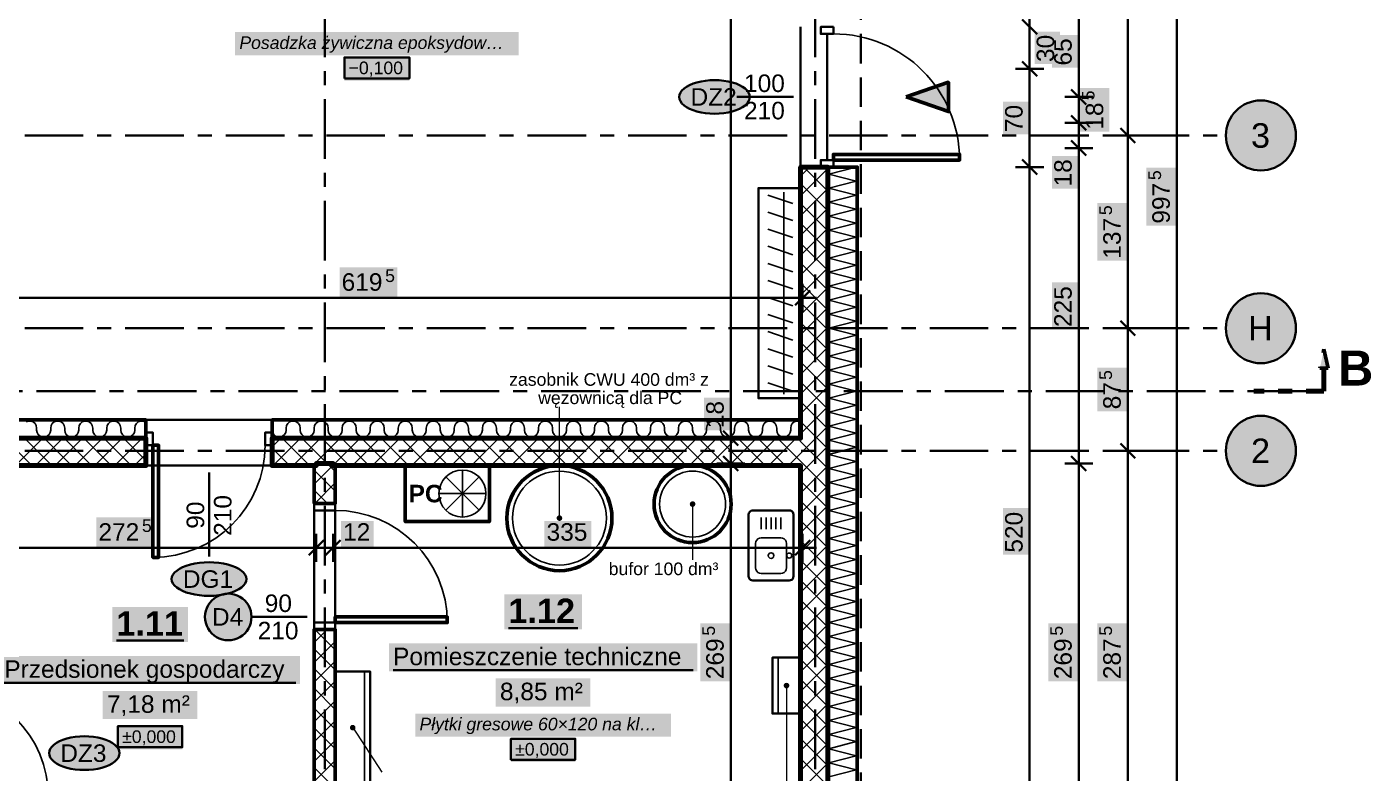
# Model space of a CAD drawing. Header units: metres. Extents: x -6.2 to 22.3, y -6.3 to 13.3.
# Drawn here: x 12.75 to 22.34, y 0.58 to 5.9 of the extents above; entities that cross this region are included whole.
import ezdxf

# ---------------------------------------------------------------- set-up
doc = ezdxf.new("R2010")
doc.units = ezdxf.units.M
for name, pattern in [('KRESKOWA', [5.25, 4.2, -1.05]), ('PUNKTOWA', [10.5, 8.4, -1.05, 0, -1.05]), ('PUNKTOWA_KROTKA', [6.3, 4.2, -1.05, 0, -1.05])]:
    doc.linetypes.add(name, pattern=pattern)
for name, color, linetype, lineweight in [('A-DRZWI', 3, 'Continuous', 35), ('A-KRESKOWANIE', 8, 'Continuous', 18), ('A-MASKA', 7, 'Continuous', 18), ('A-MEBLE', 8, 'Continuous', 18), ('A-NAD-CIECIEM', 8, 'KRESKOWA', 25), ('A-OPISY', 2, 'Continuous', 25), ('A-OSIE', 1, 'PUNKTOWA', 25), ('A-POMIESZCZENIA', 2, 'Continuous', 25), ('A-PRZEKROJE', 1, 'PUNKTOWA_KROTKA', 50), ('A-SANITARNE', 6, 'Continuous', 25), ('A-SCIANY-DZIAL', 7, 'Continuous', 35), ('A-SCIANY-IZOL', 4, 'Continuous', 35), ('A-SCIANY-KONSTR', 7, 'Continuous', 50), ('A-SYMBOLE', 2, 'Continuous', 25), ('A-WIDOK', 7, 'Continuous', 25), ('A-WYMIARY', 1, 'Continuous', 25)]:
    doc.layers.add(name, color=color, linetype=linetype, lineweight=lineweight)
doc.layers.add('S-URZADZENIA', color=2, linetype='Continuous', lineweight=35, true_color=0x303030)
doc.styles.add('PL_ARIAL', font='arial.ttf')
doc.styles.add('PL_ARIAL_B', font='arialbd.ttf')
doc.styles.add('PL_ARIAL_I', font='ariali.ttf')

msp = doc.modelspace()

# ---------------------------------------------------------------- hatches: boundary and pattern name
at = {"layer": 'A-MASKA', "true_color": 0xffffff}
for points in [[(20.1225, 5.634), (20.1225, 5.866), (19.94, 5.866), (19.94, 5.634)], [(20.2475, 5.609), (20.2475, 5.841), (20.065, 5.841), (20.065, 5.609)], [(20.4725, 5.1513), (20.4725, 5.4637), (20.2625, 5.4637), (20.2625, 5.1513)], [(19.8975, 5.134), (19.8975, 5.366), (19.715, 5.366), (19.715, 5.134)], [(20.2475, 4.7464), (20.2475, 4.9785), (20.065, 4.9785), (20.065, 4.7464)], [(20.9475, 4.4808), (20.9475, 4.8942), (20.7375, 4.8942), (20.7375, 4.4808)], [(20.5975, 4.2308), (20.5975, 4.6442), (20.3875, 4.6442), (20.3875, 4.2308)], [(14.9808, 3.9745), (15.3942, 3.9745), (15.3942, 4.1845), (14.9808, 4.1845)], [(20.2475, 3.7434), (20.2475, 4.0766), (20.065, 4.0766), (20.065, 3.7434)], [(20.5975, 3.1563), (20.5975, 3.4687), (20.3875, 3.4687), (20.3875, 3.1563)], [(17.7645, 3.0215), (17.7645, 3.2536), (17.582, 3.2536), (17.582, 3.0215)], [(13.2458, 2.1912), (13.6592, 2.1912), (13.6592, 2.4012), (13.2458, 2.4012)], [(19.8975, 2.1334), (19.8975, 2.4666), (19.715, 2.4666), (19.715, 2.1334)], [(14.9915, 2.1912), (15.2236, 2.1912), (15.2236, 2.3737), (14.9915, 2.3737)], [(16.4434, 2.1912), (16.7766, 2.1912), (16.7766, 2.3737), (16.4434, 2.3737)], [(17.7645, 1.2308), (17.7645, 1.6442), (17.5545, 1.6442), (17.5545, 1.2308)], [(20.2475, 1.2308), (20.2475, 1.6442), (20.0375, 1.6442), (20.0375, 1.2308)], [(20.5975, 1.2308), (20.5975, 1.6442), (20.3875, 1.6442), (20.3875, 1.2308)]]:
    msp.add_hatch(color=7, dxfattribs=at).paths.add_polyline_path(points)
at = {"layer": 'A-OPISY', "true_color": 0xffffff}
for points in [[(17.9085, 5.4), (17.9063, 5.4157), (17.8999, 5.4311), (17.8893, 5.4459), (17.8748, 5.46), (17.8565, 5.4731), (17.8348, 5.4849), (17.8101, 5.4952), (17.7827, 5.5039), (17.7532, 5.5109), (17.722, 5.5159), (17.6897, 5.519), (17.6569, 5.52), (17.624, 5.519), (17.5918, 5.5159), (17.5606, 5.5109), (17.5311, 5.5039), (17.5037, 5.4952), (17.479, 5.4849), (17.4573, 5.4731), (17.439, 5.46), (17.4244, 5.4459), (17.4138, 5.4311), (17.4074, 5.4157), (17.4053, 5.4), (17.4074, 5.3843), (17.4138, 5.3689), (17.4244, 5.3541), (17.439, 5.34), (17.4573, 5.3269), (17.479, 5.3151), (17.5037, 5.3048), (17.5311, 5.2961), (17.5606, 5.2891), (17.5918, 5.2841), (17.624, 5.281), (17.6569, 5.28), (17.6897, 5.281), (17.722, 5.2841), (17.7532, 5.2891), (17.7827, 5.2961), (17.8101, 5.3048), (17.8348, 5.3151), (17.8565, 5.3269), (17.8748, 5.34), (17.8893, 5.3541), (17.8999, 5.3689), (17.9063, 5.3843)], [(14.3168, 1.96), (14.3145, 1.9757), (14.3077, 1.9911), (14.2965, 2.0059), (14.281, 2.02), (14.2617, 2.0331), (14.2386, 2.0449), (14.2124, 2.0552), (14.1834, 2.0639), (14.1521, 2.0709), (14.1191, 2.0759), (14.0848, 2.079), (14.05, 2.08), (14.0152, 2.079), (13.9809, 2.0759), (13.9479, 2.0709), (13.9166, 2.0639), (13.8876, 2.0552), (13.8614, 2.0449), (13.8383, 2.0331), (13.819, 2.02), (13.8035, 2.0059), (13.7923, 1.9911), (13.7855, 1.9757), (13.7832, 1.96), (13.7855, 1.9443), (13.7923, 1.9289), (13.8035, 1.9141), (13.819, 1.9), (13.8383, 1.8869), (13.8614, 1.8751), (13.8876, 1.8648), (13.9166, 1.8561), (13.9479, 1.8491), (13.9809, 1.8441), (14.0152, 1.841), (14.05, 1.84), (14.0848, 1.841), (14.1191, 1.8441), (14.1521, 1.8491), (14.1834, 1.8561), (14.2124, 1.8648), (14.2386, 1.8751), (14.2617, 1.8869), (14.281, 1.9), (14.2965, 1.9141), (14.3077, 1.9289), (14.3145, 1.9443)], [(14.353, 1.69), (14.3516, 1.7117), (14.3474, 1.733), (14.3404, 1.7536), (14.3308, 1.7731), (14.3187, 1.7911), (14.3044, 1.8075), (14.288, 1.8218), (14.2699, 1.8339), (14.2505, 1.8435), (14.2299, 1.8505), (14.2086, 1.8547), (14.1869, 1.8561), (14.1652, 1.8547), (14.1439, 1.8505), (14.1233, 1.8435), (14.1038, 1.8339), (14.0858, 1.8218), (14.0694, 1.8075), (14.0551, 1.7911), (14.043, 1.7731), (14.0334, 1.7536), (14.0264, 1.733), (14.0222, 1.7117), (14.0208, 1.69), (14.0222, 1.6683), (14.0264, 1.647), (14.0334, 1.6264), (14.043, 1.6069), (14.0551, 1.5889), (14.0694, 1.5725), (14.0858, 1.5582), (14.1038, 1.5461), (14.1233, 1.5365), (14.1439, 1.5295), (14.1652, 1.5253), (14.1869, 1.5239), (14.2086, 1.5253), (14.2299, 1.5295), (14.2505, 1.5365), (14.2699, 1.5461), (14.288, 1.5582), (14.3044, 1.5725), (14.3187, 1.5889), (14.3308, 1.6069), (14.3404, 1.6264), (14.3474, 1.647), (14.3516, 1.6683)], [(13.4116, 0.7181), (13.4095, 0.7338), (13.403, 0.7492), (13.3925, 0.764), (13.3779, 0.7781), (13.3596, 0.7912), (13.3379, 0.803), (13.3132, 0.8133), (13.2858, 0.822), (13.2563, 0.829), (13.2251, 0.834), (13.1928, 0.8371), (13.16, 0.8381), (13.1272, 0.8371), (13.0949, 0.834), (13.0637, 0.829), (13.0342, 0.822), (13.0068, 0.8133), (12.9821, 0.803), (12.9604, 0.7912), (12.9421, 0.7781), (12.9275, 0.764), (12.917, 0.7492), (12.9105, 0.7338), (12.9084, 0.7181), (12.9105, 0.7025), (12.917, 0.6871), (12.9275, 0.6722), (12.9421, 0.6581), (12.9604, 0.6451), (12.9821, 0.6333), (13.0068, 0.6229), (13.0342, 0.6142), (13.0637, 0.6073), (13.0949, 0.6022), (13.1272, 0.5991), (13.16, 0.5981), (13.1928, 0.5991), (13.2251, 0.6022), (13.2563, 0.6073), (13.2858, 0.6142), (13.3132, 0.6229), (13.3379, 0.6333), (13.3596, 0.6451), (13.3779, 0.6581), (13.3925, 0.6722), (13.403, 0.6871), (13.4095, 0.7025)]]:
    msp.add_hatch(color=7, dxfattribs=at).paths.add_polyline_path(points)
at = {"layer": 'A-OPISY', "true_color": 0x000000}
for points in [[(17.52, 2.495), (17.5193, 2.5002), (17.5173, 2.505), (17.5141, 2.5091), (17.51, 2.5123), (17.5052, 2.5143), (17.5, 2.515), (17.4948, 2.5143), (17.49, 2.5123), (17.4859, 2.5091), (17.4827, 2.505), (17.4807, 2.5002), (17.48, 2.495), (17.4807, 2.4898), (17.4827, 2.485), (17.4859, 2.4809), (17.49, 2.4777), (17.4948, 2.4757), (17.5, 2.475), (17.5052, 2.4757), (17.51, 2.4777), (17.5141, 2.4809), (17.5173, 2.485), (17.5193, 2.4898)], [(16.57, 2.395), (16.5693, 2.4002), (16.5673, 2.405), (16.5641, 2.4091), (16.56, 2.4123), (16.5552, 2.4143), (16.55, 2.415), (16.5448, 2.4143), (16.54, 2.4123), (16.5359, 2.4091), (16.5327, 2.405), (16.5307, 2.4002), (16.53, 2.395), (16.5307, 2.3898), (16.5327, 2.385), (16.5359, 2.3809), (16.54, 2.3777), (16.5448, 2.3757), (16.55, 2.375), (16.5552, 2.3757), (16.56, 2.3777), (16.5641, 2.3809), (16.5673, 2.385), (16.5693, 2.3898)], [(18.19, 1.2), (18.1893, 1.2052), (18.1873, 1.21), (18.1841, 1.2141), (18.18, 1.2173), (18.1752, 1.2193), (18.17, 1.22), (18.1648, 1.2193), (18.16, 1.2173), (18.1559, 1.2141), (18.1527, 1.21), (18.1507, 1.2052), (18.15, 1.2), (18.1507, 1.1948), (18.1527, 1.19), (18.1559, 1.1859), (18.16, 1.1827), (18.1648, 1.1807), (18.17, 1.18), (18.1752, 1.1807), (18.18, 1.1827), (18.1841, 1.1859), (18.1873, 1.19), (18.1893, 1.1948)], [(15.095, 0.9), (15.0943, 0.9052), (15.0923, 0.91), (15.0891, 0.9141), (15.085, 0.9173), (15.0802, 0.9193), (15.075, 0.92), (15.0698, 0.9193), (15.065, 0.9173), (15.0609, 0.9141), (15.0577, 0.91), (15.0557, 0.9052), (15.055, 0.9), (15.0557, 0.8948), (15.0577, 0.89), (15.0609, 0.8859), (15.065, 0.8827), (15.0698, 0.8807), (15.075, 0.88), (15.0802, 0.8807), (15.085, 0.8827), (15.0891, 0.8859), (15.0923, 0.89), (15.0943, 0.8948)]]:
    msp.add_hatch(color=7, dxfattribs=at).paths.add_polyline_path(points)
at = {"layer": 'A-OSIE', "true_color": 0xffffff}
for points in [[(21.805, 5.125), (21.8029, 5.1576), (21.7965, 5.1897), (21.786, 5.2207), (21.7715, 5.25), (21.7533, 5.2772), (21.7318, 5.3018), (21.7072, 5.3233), (21.68, 5.3415), (21.6507, 5.356), (21.6197, 5.3665), (21.5876, 5.3729), (21.555, 5.375), (21.5224, 5.3729), (21.4903, 5.3665), (21.4593, 5.356), (21.43, 5.3415), (21.4028, 5.3233), (21.3782, 5.3018), (21.3567, 5.2772), (21.3385, 5.25), (21.324, 5.2207), (21.3135, 5.1897), (21.3071, 5.1576), (21.305, 5.125), (21.3071, 5.0924), (21.3135, 5.0603), (21.324, 5.0293), (21.3385, 5), (21.3567, 4.9728), (21.3782, 4.9482), (21.4028, 4.9267), (21.43, 4.9085), (21.4593, 4.894), (21.4903, 4.8835), (21.5224, 4.8771), (21.555, 4.875), (21.5876, 4.8771), (21.6197, 4.8835), (21.6507, 4.894), (21.68, 4.9085), (21.7072, 4.9267), (21.7318, 4.9482), (21.7533, 4.9728), (21.7715, 5), (21.786, 5.0293), (21.7965, 5.0603), (21.8029, 5.0924)], [(21.805, 3.75), (21.8029, 3.7826), (21.7965, 3.8147), (21.786, 3.8457), (21.7715, 3.875), (21.7533, 3.9022), (21.7318, 3.9268), (21.7072, 3.9483), (21.68, 3.9665), (21.6507, 3.981), (21.6197, 3.9915), (21.5876, 3.9979), (21.555, 4), (21.5224, 3.9979), (21.4903, 3.9915), (21.4593, 3.981), (21.43, 3.9665), (21.4028, 3.9483), (21.3782, 3.9268), (21.3567, 3.9022), (21.3385, 3.875), (21.324, 3.8457), (21.3135, 3.8147), (21.3071, 3.7826), (21.305, 3.75), (21.3071, 3.7174), (21.3135, 3.6853), (21.324, 3.6543), (21.3385, 3.625), (21.3567, 3.5978), (21.3782, 3.5732), (21.4028, 3.5517), (21.43, 3.5335), (21.4593, 3.519), (21.4903, 3.5085), (21.5224, 3.5021), (21.555, 3.5), (21.5876, 3.5021), (21.6197, 3.5085), (21.6507, 3.519), (21.68, 3.5335), (21.7072, 3.5517), (21.7318, 3.5732), (21.7533, 3.5978), (21.7715, 3.625), (21.786, 3.6543), (21.7965, 3.6853), (21.8029, 3.7174)], [(21.805, 2.875), (21.8029, 2.9076), (21.7965, 2.9397), (21.786, 2.9707), (21.7715, 3), (21.7533, 3.0272), (21.7318, 3.0518), (21.7072, 3.0733), (21.68, 3.0915), (21.6507, 3.106), (21.6197, 3.1165), (21.5876, 3.1229), (21.555, 3.125), (21.5224, 3.1229), (21.4903, 3.1165), (21.4593, 3.106), (21.43, 3.0915), (21.4028, 3.0733), (21.3782, 3.0518), (21.3567, 3.0272), (21.3385, 3), (21.324, 2.9707), (21.3135, 2.9397), (21.3071, 2.9076), (21.305, 2.875), (21.3071, 2.8424), (21.3135, 2.8103), (21.324, 2.7793), (21.3385, 2.75), (21.3567, 2.7228), (21.3782, 2.6982), (21.4028, 2.6767), (21.43, 2.6585), (21.4593, 2.644), (21.4903, 2.6335), (21.5224, 2.6271), (21.555, 2.625), (21.5876, 2.6271), (21.6197, 2.6335), (21.6507, 2.644), (21.68, 2.6585), (21.7072, 2.6767), (21.7318, 2.6982), (21.7533, 2.7228), (21.7715, 2.75), (21.786, 2.7793), (21.7965, 2.8103), (21.8029, 2.8424)]]:
    msp.add_hatch(color=7, dxfattribs=at).paths.add_polyline_path(points)
at = {"layer": 'A-POMIESZCZENIA', "true_color": 0xffffff}
for points in [[(14.2362, 5.6972), (16.2594, 5.6972), (16.2594, 5.8622), (14.2362, 5.8622)], [(15.0159, 5.5172), (15.4797, 5.5172), (15.4797, 5.6822), (15.0159, 5.6822)], [(16.1557, 1.6007), (16.7107, 1.6007), (16.7107, 1.8507), (16.1557, 1.8507)], [(13.3588, 1.5107), (13.8998, 1.5107), (13.8998, 1.7607), (13.3588, 1.7607)], [(15.3328, 1.3007), (17.5337, 1.3007), (17.5337, 1.5007), (15.3328, 1.5007)], [(12.5591, 1.2107), (14.6995, 1.2107), (14.6995, 1.4107), (12.5591, 1.4107)], [(16.0953, 1.0507), (16.7712, 1.0507), (16.7712, 1.2507), (16.0953, 1.2507)], [(13.2913, 0.9607), (13.9672, 0.9607), (13.9672, 1.1607), (13.2913, 1.1607)], [(15.5216, 0.8357), (17.3449, 0.8357), (17.3449, 1.0007), (15.5216, 1.0007)], [(13.3997, 0.7457), (13.8588, 0.7457), (13.8588, 0.9107), (13.3997, 0.9107)], [(16.2037, 0.6557), (16.6628, 0.6557), (16.6628, 0.8207), (16.2037, 0.8207)]]:
    msp.add_hatch(color=7, dxfattribs=at).paths.add_polyline_path(points)
at = {"layer": 'A-PRZEKROJE', "true_color": 0x000000}
msp.add_hatch(color=7, dxfattribs=at).paths.add_polyline_path([(22.005, 3.6007), (22.0341, 3.4638), (21.9759, 3.4638)])
at = {"layer": 'A-SYMBOLE', "true_color": 0x000000}
msp.add_hatch(color=7, dxfattribs=at).paths.add_polyline_path([(19.025, 5.4), (19.325, 5.295), (19.325, 5.505)])

# ---------------------------------------------------------------- linework, layer by layer
at = {"layer": 'A-DRZWI', "lineweight": 35, "ltscale": 0.05}
for points in [[(18.505, 5.9), (18.505, 5.85), (18.415, 5.85), (18.415, 5.9)], [(18.505, 4.9), (18.505, 4.95), (18.415, 4.95), (18.415, 4.9)], [(13.6, 2.915), (13.65, 2.915), (13.65, 3.005), (13.6, 3.005)], [(14.5, 2.915), (14.45, 2.915), (14.45, 3.005), (14.5, 3.005)], [(14.95, 2.5), (14.95, 2.45), (14.8, 2.45), (14.8, 2.5)], [(14.95, 1.6), (14.95, 1.65), (14.8, 1.65), (14.8, 1.6)]]:
    msp.add_lwpolyline(points, close=True, dxfattribs=at)
msp.add_lwpolyline([(18.46, 4.95), (18.46, 5.85)], dxfattribs=at)
at = {"layer": 'A-DRZWI', "lineweight": 50, "ltscale": 0.05}
for points in [[(18.505, 4.95), (19.405, 4.95), (19.405, 4.99), (18.505, 4.99)], [(13.65, 2.915), (13.65, 2.115), (13.69, 2.115), (13.69, 2.915)], [(14.95, 1.65), (15.75, 1.65), (15.75, 1.69), (14.95, 1.69)]]:
    msp.add_lwpolyline(points, close=True, dxfattribs=at)
at = {"layer": 'A-DRZWI', "lineweight": 25, "ltscale": 0.05}
for centre, radius, start, end in [((18.505, 4.95), 0.9, 0, 90), ((13.65, 2.915), 0.8, -90, 0), ((14.95, 1.65), 0.8, 0, 90), ((12.105, 0.4), 0.8, 0, 90)]:
    msp.add_arc(centre, radius, start, end, dxfattribs=at)
at = {"layer": 'A-KRESKOWANIE', "lineweight": 25, "ltscale": 0.05}
for points in [[(18.27, 4.835), (18.335, 4.9)], [(18.465, 4.7281), (18.2931, 4.9)], [(18.465, 4.8695), (18.4345, 4.9)], [(18.4725, 0.55), (18.6675, 0.6), (18.4725, 0.65), (18.6675, 0.7), (18.4725, 0.75), (18.6675, 0.8), (18.4725, 0.85), (18.6675, 0.9), (18.4725, 0.95), (18.6675, 1), (18.4725, 1.05), (18.6675, 1.1), (18.4725, 1.15), (18.6675, 1.2), (18.4725, 1.25), (18.6675, 1.3), (18.4725, 1.35), (18.6675, 1.4), (18.4725, 1.45), (18.6675, 1.5), (18.4725, 1.55), (18.6675, 1.6), (18.4725, 1.65), (18.6675, 1.7), (18.4725, 1.75), (18.6675, 1.8), (18.4725, 1.85), (18.6675, 1.9), (18.4725, 1.95), (18.6675, 2), (18.4725, 2.05), (18.6675, 2.1), (18.4725, 2.15), (18.6675, 2.2), (18.4725, 2.25), (18.6675, 2.3), (18.4725, 2.35), (18.6675, 2.4), (18.4725, 2.45), (18.6675, 2.5), (18.4725, 2.55), (18.6675, 2.6), (18.4725, 2.65), (18.6675, 2.7), (18.4725, 2.75), (18.6675, 2.8), (18.4725, 2.85), (18.6675, 2.9), (18.4725, 2.95), (18.6675, 3), (18.4725, 3.05), (18.6675, 3.1), (18.4725, 3.15), (18.6675, 3.2), (18.4725, 3.25), (18.6675, 3.3), (18.4725, 3.35), (18.6675, 3.4), (18.4725, 3.45), (18.6675, 3.5), (18.4725, 3.55), (18.6675, 3.6), (18.4725, 3.65), (18.6675, 3.7), (18.4725, 3.75), (18.6675, 3.8), (18.4725, 3.85), (18.6675, 3.9), (18.4725, 3.95), (18.6675, 4), (18.4725, 4.05), (18.6675, 4.1), (18.4725, 4.15), (18.6675, 4.2), (18.4725, 4.25), (18.6675, 4.3), (18.4725, 4.35), (18.6675, 4.4), (18.4725, 4.45), (18.6675, 4.5), (18.4725, 4.55), (18.6675, 4.6), (18.4725, 4.65), (18.6675, 4.7), (18.4725, 4.75), (18.6675, 4.8), (18.4725, 4.85), (18.6675, 4.9)], [(18.27, 4.6935), (18.465, 4.8885)], [(18.465, 4.5867), (18.27, 4.7817)], [(18.27, 4.5521), (18.465, 4.7471)], [(18.465, 4.4453), (18.27, 4.6403)], [(18.27, 4.4107), (18.465, 4.6057)], [(18.465, 4.3038), (18.27, 4.4988)], [(18.27, 4.2693), (18.465, 4.4643)], [(18.465, 4.1624), (18.27, 4.3574)], [(18.27, 4.1279), (18.465, 4.3229)], [(18.465, 4.021), (18.27, 4.216)], [(18.27, 3.9864), (18.465, 4.1814)], [(18.465, 3.8796), (18.27, 4.0746)], [(18.27, 3.845), (18.465, 4.04)], [(18.465, 3.7382), (18.27, 3.9332)], [(18.27, 3.7036), (18.465, 3.8986)], [(18.465, 3.5967), (18.27, 3.7917)], [(18.27, 3.5622), (18.465, 3.7572)], [(18.465, 3.4553), (18.27, 3.6503)], [(18.27, 3.4208), (18.465, 3.6158)], [(18.465, 3.3139), (18.27, 3.5089)], [(18.27, 3.2793), (18.465, 3.4743)], [(18.465, 3.1725), (18.27, 3.3675)], [(18.27, 3.1379), (18.465, 3.3329)], [(18.465, 3.031), (18.27, 3.226)], [(18.27, 2.9965), (18.465, 3.1915)], [(12.745, 3.0808), (12.7613, 3.0867), (12.7787, 3.0867), (12.795, 3.0808), (12.8083, 3.0696), (12.817, 3.0546), (12.82, 3.0375), (12.82, 3.0225), (12.823, 3.0054), (12.8317, 2.9904), (12.845, 2.9792), (12.8613, 2.9733), (12.8787, 2.9733), (12.895, 2.9792), (12.9083, 2.9904), (12.917, 3.0054), (12.92, 3.0225), (12.92, 3.0375), (12.923, 3.0546), (12.9317, 3.0696), (12.945, 3.0808), (12.9613, 3.0867), (12.9787, 3.0867), (12.995, 3.0808), (13.0083, 3.0696), (13.017, 3.0546), (13.02, 3.0375), (13.02, 3.0225), (13.023, 3.0054), (13.0317, 2.9904), (13.045, 2.9792), (13.0613, 2.9733), (13.0787, 2.9733), (13.095, 2.9792), (13.1083, 2.9904), (13.117, 3.0054), (13.12, 3.0225), (13.12, 3.0375), (13.123, 3.0546), (13.1317, 3.0696), (13.145, 3.0808), (13.1613, 3.0867), (13.1787, 3.0867), (13.195, 3.0808), (13.2083, 3.0696), (13.217, 3.0546), (13.22, 3.0375), (13.22, 3.0225), (13.223, 3.0054), (13.2317, 2.9904), (13.245, 2.9792), (13.2613, 2.9733), (13.2787, 2.9733), (13.295, 2.9792), (13.3083, 2.9904), (13.317, 3.0054), (13.32, 3.0225), (13.32, 3.0375), (13.323, 3.0546), (13.3317, 3.0696), (13.345, 3.0808), (13.3613, 3.0867), (13.3787, 3.0867), (13.395, 3.0808), (13.4083, 3.0696), (13.417, 3.0546), (13.42, 3.0375), (13.42, 3.0225), (13.423, 3.0054), (13.4317, 2.9904), (13.445, 2.9792), (13.4613, 2.9733), (13.4787, 2.9733), (13.495, 2.9792), (13.5083, 2.9904), (13.517, 3.0054), (13.52, 3.0225), (13.52, 3.0375), (13.523, 3.0546), (13.5317, 3.0696), (13.545, 3.0808), (13.5613, 3.0867), (13.5787, 3.0867), (13.595, 3.0808), (13.6, 3.0766)], [(14.5, 3.0225), (14.503, 3.0054), (14.5117, 2.9904), (14.525, 2.9792), (14.5413, 2.9733), (14.5587, 2.9733), (14.575, 2.9792), (14.5883, 2.9904), (14.597, 3.0054), (14.6, 3.0225), (14.6, 3.0375), (14.603, 3.0546), (14.6117, 3.0696), (14.625, 3.0808), (14.6413, 3.0867), (14.6587, 3.0867), (14.675, 3.0808), (14.6883, 3.0696), (14.697, 3.0546), (14.7, 3.0375), (14.7, 3.0225), (14.703, 3.0054), (14.7117, 2.9904), (14.725, 2.9792), (14.7413, 2.9733), (14.7587, 2.9733), (14.775, 2.9792), (14.7883, 2.9904), (14.797, 3.0054), (14.8, 3.0225), (14.8, 3.0375), (14.803, 3.0546), (14.8117, 3.0696), (14.825, 3.0808), (14.8413, 3.0867), (14.8587, 3.0867), (14.875, 3.0808), (14.8883, 3.0696), (14.897, 3.0546), (14.9, 3.0375), (14.9, 3.0225), (14.903, 3.0054), (14.9117, 2.9904), (14.925, 2.9792), (14.9413, 2.9733), (14.9587, 2.9733), (14.975, 2.9792), (14.9883, 2.9904), (14.997, 3.0054), (15, 3.0225), (15, 3.0375), (15.003, 3.0546), (15.0117, 3.0696), (15.025, 3.0808), (15.0413, 3.0867), (15.0587, 3.0867), (15.075, 3.0808), (15.0883, 3.0696), (15.097, 3.0546), (15.1, 3.0375), (15.1, 3.0225), (15.103, 3.0054), (15.1117, 2.9904), (15.125, 2.9792), (15.1413, 2.9733), (15.1587, 2.9733), (15.175, 2.9792), (15.1883, 2.9904), (15.197, 3.0054), (15.2, 3.0225), (15.2, 3.0375), (15.203, 3.0546), (15.2117, 3.0696), (15.225, 3.0808), (15.2413, 3.0867), (15.2587, 3.0867), (15.275, 3.0808), (15.2883, 3.0696), (15.297, 3.0546), (15.3, 3.0375), (15.3, 3.0225), (15.303, 3.0054), (15.3117, 2.9904), (15.325, 2.9792), (15.3413, 2.9733), (15.3587, 2.9733), (15.375, 2.9792), (15.3883, 2.9904), (15.397, 3.0054), (15.4, 3.0225), (15.4, 3.0375), (15.403, 3.0546), (15.4117, 3.0696), (15.425, 3.0808), (15.4413, 3.0867), (15.4587, 3.0867), (15.475, 3.0808), (15.4883, 3.0696), (15.497, 3.0546), (15.5, 3.0375), (15.5, 3.0225), (15.503, 3.0054), (15.5117, 2.9904), (15.525, 2.9792), (15.5413, 2.9733), (15.5587, 2.9733), (15.575, 2.9792), (15.5883, 2.9904), (15.597, 3.0054), (15.6, 3.0225), (15.6, 3.0375), (15.603, 3.0546), (15.6117, 3.0696), (15.625, 3.0808), (15.6413, 3.0867), (15.6587, 3.0867), (15.675, 3.0808), (15.6883, 3.0696), (15.697, 3.0546), (15.7, 3.0375), (15.7, 3.0225), (15.703, 3.0054), (15.7117, 2.9904), (15.725, 2.9792), (15.7413, 2.9733), (15.7587, 2.9733), (15.775, 2.9792), (15.7883, 2.9904), (15.797, 3.0054), (15.8, 3.0225), (15.8, 3.0375), (15.803, 3.0546), (15.8117, 3.0696), (15.825, 3.0808), (15.8413, 3.0867), (15.8587, 3.0867), (15.875, 3.0808), (15.8883, 3.0696), (15.897, 3.0546), (15.9, 3.0375), (15.9, 3.0225), (15.903, 3.0054), (15.9117, 2.9904), (15.925, 2.9792), (15.9413, 2.9733), (15.9587, 2.9733), (15.975, 2.9792), (15.9883, 2.9904), (15.997, 3.0054), (16, 3.0225), (16, 3.0375), (16.003, 3.0546), (16.0117, 3.0696), (16.025, 3.0808), (16.0413, 3.0867), (16.0587, 3.0867), (16.075, 3.0808), (16.0883, 3.0696), (16.097, 3.0546), (16.1, 3.0375), (16.1, 3.0225), (16.103, 3.0054), (16.1117, 2.9904), (16.125, 2.9792), (16.1413, 2.9733), (16.1587, 2.9733), (16.175, 2.9792), (16.1883, 2.9904), (16.197, 3.0054), (16.2, 3.0225), (16.2, 3.0375), (16.203, 3.0546), (16.2117, 3.0696), (16.225, 3.0808), (16.2413, 3.0867), (16.2587, 3.0867), (16.275, 3.0808), (16.2883, 3.0696), (16.297, 3.0546), (16.3, 3.0375), (16.3, 3.0225), (16.303, 3.0054), (16.3117, 2.9904), (16.325, 2.9792), (16.3413, 2.9733), (16.3587, 2.9733), (16.375, 2.9792), (16.3883, 2.9904), (16.397, 3.0054), (16.4, 3.0225), (16.4, 3.0375), (16.403, 3.0546), (16.4117, 3.0696), (16.425, 3.0808), (16.4413, 3.0867), (16.4587, 3.0867), (16.475, 3.0808), (16.4883, 3.0696), (16.497, 3.0546), (16.5, 3.0375), (16.5, 3.0225), (16.503, 3.0054), (16.5117, 2.9904), (16.525, 2.9792), (16.5413, 2.9733), (16.5587, 2.9733), (16.575, 2.9792), (16.5883, 2.9904), (16.597, 3.0054), (16.6, 3.0225), (16.6, 3.0375), (16.603, 3.0546), (16.6117, 3.0696), (16.625, 3.0808), (16.6413, 3.0867), (16.6587, 3.0867), (16.675, 3.0808), (16.6883, 3.0696), (16.697, 3.0546), (16.7, 3.0375), (16.7, 3.0225), (16.703, 3.0054), (16.7117, 2.9904), (16.725, 2.9792), (16.7413, 2.9733), (16.7587, 2.9733), (16.775, 2.9792), (16.7883, 2.9904), (16.797, 3.0054), (16.8, 3.0225), (16.8, 3.0375), (16.803, 3.0546), (16.8117, 3.0696), (16.825, 3.0808), (16.8413, 3.0867), (16.8587, 3.0867), (16.875, 3.0808), (16.8883, 3.0696), (16.897, 3.0546), (16.9, 3.0375), (16.9, 3.0225), (16.903, 3.0054), (16.9117, 2.9904), (16.925, 2.9792), (16.9413, 2.9733), (16.9587, 2.9733), (16.975, 2.9792), (16.9883, 2.9904), (16.997, 3.0054), (17, 3.0225), (17, 3.0375), (17.003, 3.0546), (17.0117, 3.0696), (17.025, 3.0808), (17.0413, 3.0867), (17.0587, 3.0867), (17.075, 3.0808), (17.0883, 3.0696), (17.097, 3.0546), (17.1, 3.0375), (17.1, 3.0225), (17.103, 3.0054), (17.1117, 2.9904), (17.125, 2.9792), (17.1413, 2.9733), (17.1587, 2.9733), (17.175, 2.9792), (17.1883, 2.9904), (17.197, 3.0054), (17.2, 3.0225), (17.2, 3.0375), (17.203, 3.0546), (17.2117, 3.0696), (17.225, 3.0808), (17.2413, 3.0867), (17.2587, 3.0867), (17.275, 3.0808), (17.2883, 3.0696), (17.297, 3.0546), (17.3, 3.0375), (17.3, 3.0225), (17.303, 3.0054), (17.3117, 2.9904), (17.325, 2.9792), (17.3413, 2.9733), (17.3587, 2.9733), (17.375, 2.9792), (17.3883, 2.9904), (17.397, 3.0054), (17.4, 3.0225), (17.4, 3.0375), (17.403, 3.0546), (17.4117, 3.0696), (17.425, 3.0808), (17.4413, 3.0867), (17.4587, 3.0867), (17.475, 3.0808), (17.4883, 3.0696), (17.497, 3.0546), (17.5, 3.0375), (17.5, 3.0225), (17.503, 3.0054), (17.5117, 2.9904), (17.525, 2.9792), (17.5413, 2.9733), (17.5587, 2.9733), (17.575, 2.9792), (17.5883, 2.9904), (17.597, 3.0054), (17.6, 3.0225), (17.6, 3.0375), (17.603, 3.0546), (17.6117, 3.0696), (17.625, 3.0808), (17.6413, 3.0867), (17.6587, 3.0867), (17.675, 3.0808), (17.6883, 3.0696), (17.697, 3.0546), (17.7, 3.0375), (17.7, 3.0225), (17.703, 3.0054), (17.7117, 2.9904), (17.725, 2.9792), (17.7413, 2.9733), (17.7587, 2.9733), (17.775, 2.9792), (17.7883, 2.9904), (17.797, 3.0054), (17.8, 3.0225), (17.8, 3.0375), (17.803, 3.0546), (17.8117, 3.0696), (17.825, 3.0808), (17.8413, 3.0867), (17.8587, 3.0867), (17.875, 3.0808), (17.8883, 3.0696), (17.897, 3.0546), (17.9, 3.0375), (17.9, 3.0225), (17.903, 3.0054), (17.9117, 2.9904), (17.925, 2.9792), (17.9413, 2.9733), (17.9587, 2.9733), (17.975, 2.9792), (17.9883, 2.9904), (17.997, 3.0054), (18, 3.0225), (18, 3.0375), (18.003, 3.0546), (18.0117, 3.0696), (18.025, 3.0808), (18.0413, 3.0867), (18.0587, 3.0867), (18.075, 3.0808), (18.0883, 3.0696), (18.097, 3.0546), (18.1, 3.0375), (18.1, 3.0225), (18.103, 3.0054), (18.1117, 2.9904), (18.125, 2.9792), (18.1413, 2.9733), (18.1587, 2.9733), (18.175, 2.9792), (18.1883, 2.9904), (18.197, 3.0054), (18.2, 3.0225), (18.2, 3.0375), (18.203, 3.0546), (18.2117, 3.0696), (18.225, 3.0808), (18.2413, 3.0867), (18.2587, 3.0867), (18.27, 3.0826)], [(18.465, 2.8896), (18.27, 3.0846)], [(18.285, 2.8701), (18.465, 3.0501)], [(12.7863, 2.77), (12.5913, 2.965)], [(12.6695, 2.77), (12.8645, 2.965)], [(12.9278, 2.77), (12.7328, 2.965)], [(12.8109, 2.77), (13.0059, 2.965)], [(13.0692, 2.77), (12.8742, 2.965)], [(12.9523, 2.77), (13.1473, 2.965)], [(13.2106, 2.77), (13.0156, 2.965)], [(13.0938, 2.77), (13.2888, 2.965)], [(13.352, 2.77), (13.157, 2.965)], [(13.2352, 2.77), (13.4302, 2.965)], [(13.4935, 2.77), (13.2985, 2.965)], [(13.3766, 2.77), (13.5716, 2.965)], [(13.6, 2.8049), (13.4399, 2.965)], [(13.6, 2.9463), (13.5813, 2.965)], [(14.5, 2.9034), (14.5616, 2.965)], [(14.6248, 2.77), (14.5, 2.8948)], [(14.508, 2.77), (14.703, 2.965)], [(14.7662, 2.77), (14.5712, 2.965)], [(14.6494, 2.77), (14.8444, 2.965)], [(14.8927, 2.785), (14.7127, 2.965)], [(14.7908, 2.77), (14.9858, 2.965)], [(15.0491, 2.77), (14.8541, 2.965)], [(14.935, 2.7728), (15.1272, 2.965)], [(15.1905, 2.77), (14.9955, 2.965)], [(15.0737, 2.77), (15.2687, 2.965)], [(15.3319, 2.77), (15.1369, 2.965)], [(15.2151, 2.77), (15.4101, 2.965)], [(15.4734, 2.77), (15.2784, 2.965)], [(15.3565, 2.77), (15.5515, 2.965)], [(15.6148, 2.77), (15.4198, 2.965)], [(15.4979, 2.77), (15.6929, 2.965)], [(15.7562, 2.77), (15.5612, 2.965)], [(15.6393, 2.77), (15.8343, 2.965)], [(15.8976, 2.77), (15.7026, 2.965)], [(15.7808, 2.77), (15.9758, 2.965)], [(16.039, 2.77), (15.844, 2.965)], [(15.9222, 2.77), (16.1172, 2.965)], [(16.1805, 2.77), (15.9855, 2.965)], [(16.0636, 2.77), (16.2586, 2.965)], [(16.3219, 2.77), (16.1269, 2.965)], [(16.205, 2.77), (16.4, 2.965)], [(16.4633, 2.77), (16.2683, 2.965)], [(16.3465, 2.77), (16.5415, 2.965)], [(16.6047, 2.77), (16.4097, 2.965)], [(16.4879, 2.77), (16.6829, 2.965)], [(16.7461, 2.77), (16.5511, 2.965)], [(16.6293, 2.77), (16.8243, 2.965)], [(16.8876, 2.77), (16.6926, 2.965)], [(16.7707, 2.77), (16.9657, 2.965)], [(17.029, 2.77), (16.834, 2.965)], [(16.9121, 2.77), (17.1071, 2.965)], [(17.1704, 2.77), (16.9754, 2.965)], [(17.0536, 2.77), (17.2486, 2.965)], [(17.3118, 2.77), (17.1168, 2.965)], [(17.195, 2.77), (17.39, 2.965)], [(17.4533, 2.77), (17.2583, 2.965)], [(17.3364, 2.77), (17.5314, 2.965)], [(17.5947, 2.77), (17.3997, 2.965)], [(17.4778, 2.77), (17.6728, 2.965)], [(17.7361, 2.77), (17.5411, 2.965)], [(17.6192, 2.77), (17.8142, 2.965)], [(17.8775, 2.77), (17.6825, 2.965)], [(17.7607, 2.77), (17.9557, 2.965)], [(18.0189, 2.77), (17.8239, 2.965)], [(17.9021, 2.77), (18.0971, 2.965)], [(18.1604, 2.77), (17.9654, 2.965)], [(18.0435, 2.77), (18.2385, 2.965)], [(18.285, 2.7868), (18.1068, 2.965)], [(18.285, 2.9282), (18.2482, 2.965)], [(18.27, 2.7137), (18.465, 2.9087)], [(18.465, 2.7482), (18.285, 2.9282)], [(13.518, 2.77), (13.6, 2.852)], [(14.95, 2.7277), (14.8927, 2.785)], [(18.1849, 2.77), (18.285, 2.8701)], [(18.465, 2.6068), (18.285, 2.7868)], [(14.8, 2.6378), (14.935, 2.7728)], [(14.95, 2.5862), (14.8, 2.7362)], [(18.27, 2.5722), (18.465, 2.7672)], [(14.8948, 2.5), (14.8, 2.5948)], [(14.8037, 2.5), (14.95, 2.6463)], [(18.465, 2.4654), (18.27, 2.6604)], [(18.27, 2.4308), (18.465, 2.6258)], [(14.9451, 2.5), (14.95, 2.5049)], [(18.465, 2.3239), (18.27, 2.5189)], [(18.27, 2.2894), (18.465, 2.4844)], [(18.465, 2.1825), (18.27, 2.3775)], [(18.27, 2.148), (18.465, 2.343)], [(18.465, 2.0411), (18.27, 2.2361)], [(18.27, 2.0065), (18.465, 2.2015)], [(18.465, 1.8997), (18.27, 2.0947)], [(18.27, 1.8651), (18.465, 2.0601)], [(18.465, 1.7583), (18.27, 1.9533)], [(18.27, 1.7237), (18.465, 1.9187)], [(18.465, 1.6168), (18.27, 1.8118)], [(18.27, 1.5823), (18.465, 1.7773)], [(18.465, 1.4754), (18.27, 1.6704)], [(18.27, 1.4409), (18.465, 1.6359)], [(14.8, 1.5064), (14.8936, 1.6)], [(14.95, 1.4549), (14.8049, 1.6)], [(14.95, 1.5963), (14.9463, 1.6)], [(14.8, 1.365), (14.95, 1.515)], [(14.95, 1.3135), (14.8, 1.4635)], [(18.465, 1.334), (18.27, 1.529)], [(18.27, 1.2994), (18.465, 1.4944)], [(14.8, 1.2235), (14.95, 1.3735)], [(18.465, 1.1926), (18.27, 1.3876)], [(18.27, 1.158), (18.465, 1.353)], [(14.95, 1.172), (14.8, 1.322)], [(14.8, 1.0821), (14.95, 1.2321)], [(14.95, 1.0306), (14.8, 1.1806)], [(18.465, 1.0511), (18.27, 1.2461)], [(18.27, 1.0166), (18.465, 1.2116)], [(14.8, 0.9407), (14.95, 1.0907)], [(18.465, 0.9097), (18.27, 1.1047)], [(18.27, 0.8752), (18.465, 1.0702)], [(14.95, 0.8892), (14.8, 1.0392)], [(18.465, 0.7683), (18.27, 0.9633)], [(14.8, 0.7993), (14.95, 0.9493)], [(14.95, 0.7478), (14.8, 0.8978)], [(18.27, 0.7338), (18.465, 0.9288)], [(14.8, 0.6579), (14.95, 0.8079)], [(18.465, 0.6269), (18.27, 0.8219)], [(18.27, 0.5923), (18.465, 0.7873)], [(14.95, 0.6063), (14.8, 0.7563)], [(18.465, 0.4855), (18.27, 0.6805)], [(14.8, 0.5164), (14.95, 0.6664)], [(14.95, 0.4649), (14.8, 0.6149)], [(18.27, 0.4509), (18.465, 0.6459)]]:
    msp.add_lwpolyline(points, dxfattribs=at)
at = {"layer": 'A-MEBLE', "lineweight": 35, "ltscale": 0.05}
msp.add_lwpolyline([(18.27, 3.25), (18.27, 4.75), (17.97, 4.75), (17.97, 3.25)], close=True, dxfattribs=at)
at = {"layer": 'A-MEBLE', "lineweight": 25, "ltscale": 0.05}
for points in [[(18.216, 4.64), (18.036, 4.7)], [(18.15, 3.28), (18.15, 4.72)], [(18.216, 4.5182), (18.036, 4.5782)], [(18.216, 4.3964), (18.036, 4.4564)], [(18.216, 4.2745), (18.036, 4.3345)], [(18.216, 4.1527), (18.036, 4.2127)], [(18.216, 4.0309), (18.036, 4.0909)], [(18.216, 3.9091), (18.036, 3.9691)], [(18.216, 3.7873), (18.036, 3.8473)], [(18.216, 3.6655), (18.036, 3.7255)], [(18.216, 3.5436), (18.036, 3.6036)], [(18.216, 3.4218), (18.036, 3.4818)], [(18.216, 3.3), (18.036, 3.36)]]:
    msp.add_lwpolyline(points, dxfattribs=at)
at = {"layer": 'A-NAD-CIECIEM', "linetype": 'KRESKOWA', "lineweight": 35, "ltscale": 0.05, "flags": 128}
msp.add_lwpolyline([(11.7005, 9.7), (18.7, 9.7), (18.7, -0.325), (18.6755, -0.325)], dxfattribs=at)
at = {"layer": 'A-OPISY', "lineweight": 35, "ltscale": 0.05}
for points in [[(17.9085, 5.4), (17.9063, 5.4157), (17.8999, 5.4311), (17.8893, 5.4459), (17.8748, 5.46), (17.8565, 5.4731), (17.8348, 5.4849), (17.8101, 5.4952), (17.7827, 5.5039), (17.7532, 5.5109), (17.722, 5.5159), (17.6897, 5.519), (17.6569, 5.52), (17.624, 5.519), (17.5918, 5.5159), (17.5606, 5.5109), (17.5311, 5.5039), (17.5037, 5.4952), (17.479, 5.4849), (17.4573, 5.4731), (17.439, 5.46), (17.4244, 5.4459), (17.4138, 5.4311), (17.4074, 5.4157), (17.4053, 5.4), (17.4074, 5.3843), (17.4138, 5.3689), (17.4244, 5.3541), (17.439, 5.34), (17.4573, 5.3269), (17.479, 5.3151), (17.5037, 5.3048), (17.5311, 5.2961), (17.5606, 5.2891), (17.5918, 5.2841), (17.624, 5.281), (17.6569, 5.28), (17.6897, 5.281), (17.722, 5.2841), (17.7532, 5.2891), (17.7827, 5.2961), (17.8101, 5.3048), (17.8348, 5.3151), (17.8565, 5.3269), (17.8748, 5.34), (17.8893, 5.3541), (17.8999, 5.3689), (17.9063, 5.3843)], [(14.3168, 1.96), (14.3145, 1.9757), (14.3077, 1.9911), (14.2965, 2.0059), (14.281, 2.02), (14.2617, 2.0331), (14.2386, 2.0449), (14.2124, 2.0552), (14.1834, 2.0639), (14.1521, 2.0709), (14.1191, 2.0759), (14.0848, 2.079), (14.05, 2.08), (14.0152, 2.079), (13.9809, 2.0759), (13.9479, 2.0709), (13.9166, 2.0639), (13.8876, 2.0552), (13.8614, 2.0449), (13.8383, 2.0331), (13.819, 2.02), (13.8035, 2.0059), (13.7923, 1.9911), (13.7855, 1.9757), (13.7832, 1.96), (13.7855, 1.9443), (13.7923, 1.9289), (13.8035, 1.9141), (13.819, 1.9), (13.8383, 1.8869), (13.8614, 1.8751), (13.8876, 1.8648), (13.9166, 1.8561), (13.9479, 1.8491), (13.9809, 1.8441), (14.0152, 1.841), (14.05, 1.84), (14.0848, 1.841), (14.1191, 1.8441), (14.1521, 1.8491), (14.1834, 1.8561), (14.2124, 1.8648), (14.2386, 1.8751), (14.2617, 1.8869), (14.281, 1.9), (14.2965, 1.9141), (14.3077, 1.9289), (14.3145, 1.9443)], [(14.353, 1.69), (14.3516, 1.7117), (14.3474, 1.733), (14.3404, 1.7536), (14.3308, 1.7731), (14.3187, 1.7911), (14.3044, 1.8075), (14.288, 1.8218), (14.2699, 1.8339), (14.2505, 1.8435), (14.2299, 1.8505), (14.2086, 1.8547), (14.1869, 1.8561), (14.1652, 1.8547), (14.1439, 1.8505), (14.1233, 1.8435), (14.1038, 1.8339), (14.0858, 1.8218), (14.0694, 1.8075), (14.0551, 1.7911), (14.043, 1.7731), (14.0334, 1.7536), (14.0264, 1.733), (14.0222, 1.7117), (14.0208, 1.69), (14.0222, 1.6683), (14.0264, 1.647), (14.0334, 1.6264), (14.043, 1.6069), (14.0551, 1.5889), (14.0694, 1.5725), (14.0858, 1.5582), (14.1038, 1.5461), (14.1233, 1.5365), (14.1439, 1.5295), (14.1652, 1.5253), (14.1869, 1.5239), (14.2086, 1.5253), (14.2299, 1.5295), (14.2505, 1.5365), (14.2699, 1.5461), (14.288, 1.5582), (14.3044, 1.5725), (14.3187, 1.5889), (14.3308, 1.6069), (14.3404, 1.6264), (14.3474, 1.647), (14.3516, 1.6683)], [(13.4116, 0.7181), (13.4095, 0.7338), (13.403, 0.7492), (13.3925, 0.764), (13.3779, 0.7781), (13.3596, 0.7912), (13.3379, 0.803), (13.3132, 0.8133), (13.2858, 0.822), (13.2563, 0.829), (13.2251, 0.834), (13.1928, 0.8371), (13.16, 0.8381), (13.1272, 0.8371), (13.0949, 0.834), (13.0637, 0.829), (13.0342, 0.822), (13.0068, 0.8133), (12.9821, 0.803), (12.9604, 0.7912), (12.9421, 0.7781), (12.9275, 0.764), (12.917, 0.7492), (12.9105, 0.7338), (12.9084, 0.7181), (12.9105, 0.7025), (12.917, 0.6871), (12.9275, 0.6722), (12.9421, 0.6581), (12.9604, 0.6451), (12.9821, 0.6333), (13.0068, 0.6229), (13.0342, 0.6142), (13.0637, 0.6073), (13.0949, 0.6022), (13.1272, 0.5991), (13.16, 0.5981), (13.1928, 0.5991), (13.2251, 0.6022), (13.2563, 0.6073), (13.2858, 0.6142), (13.3132, 0.6229), (13.3379, 0.6333), (13.3596, 0.6451), (13.3779, 0.6581), (13.3925, 0.6722), (13.403, 0.6871), (13.4095, 0.7025)]]:
    msp.add_lwpolyline(points, close=True, dxfattribs=at)
at = {"layer": 'A-OPISY', "lineweight": 18, "ltscale": 0.05}
for points in [[(16.55, 2.395), (16.55, 3.1884)], [(17.5, 2.495), (17.5, 2.0983)], [(18.17, 1.2), (18.17, -0.3114)], [(15.075, 0.9), (15.2818, 0.5826)]]:
    msp.add_lwpolyline(points, dxfattribs=at)
at = {"layer": 'A-OSIE', "linetype": 'PUNKTOWA', "lineweight": 35, "ltscale": 0.050668, "flags": 128}
for points in [[(14.875, -5.2), (14.875, 12.25)], [(18.375, -5.2), (18.375, 12.25)]]:
    msp.add_lwpolyline(points, dxfattribs=at)
at = {"layer": 'A-OSIE', "linetype": 'PUNKTOWA', "lineweight": 35, "ltscale": 0.049691, "flags": 128}
for points in [[(-5.2, 5.125), (21.305, 5.125)], [(-5.2, 3.75), (21.305, 3.75)], [(-5.2, 2.875), (21.305, 2.875)]]:
    msp.add_lwpolyline(points, dxfattribs=at)
at = {"layer": 'A-OSIE', "linetype": 'Continuous', "lineweight": 35, "ltscale": 0.05}
for centre in [(21.555, 5.125), (21.555, 3.75), (21.555, 2.875)]:
    msp.add_circle(centre, 0.25, dxfattribs=at)
at = {"layer": 'A-POMIESZCZENIA', "lineweight": 35, "ltscale": 0.05}
for points in [[(15.0159, 5.5322), (15.4797, 5.5322), (15.4797, 5.6822), (15.0159, 5.6822)], [(13.3997, 0.7607), (13.8588, 0.7607), (13.8588, 0.9107), (13.3997, 0.9107)], [(16.2037, 0.6707), (16.6628, 0.6707), (16.6628, 0.8207), (16.2037, 0.8207)]]:
    msp.add_lwpolyline(points, close=True, dxfattribs=at)
for points in [[(16.1857, 1.6107), (16.6807, 1.6107)], [(13.3888, 1.5207), (13.8698, 1.5207)], [(15.3628, 1.3107), (17.5037, 1.3107)], [(12.5891, 1.2207), (14.6695, 1.2207)]]:
    msp.add_lwpolyline(points, dxfattribs=at)
at = {"layer": 'A-PRZEKROJE', "lineweight": 50, "ltscale": 0.05, "flags": 128}
msp.add_lwpolyline([(22.005, 3.6007), (22.0341, 3.4638), (21.9759, 3.4638)], close=True, dxfattribs=at)
at = {"layer": 'A-PRZEKROJE', "linetype": 'Continuous', "lineweight": 70, "ltscale": 0.05, "flags": 128}
msp.add_lwpolyline([(22.005, 3.3007), (22.005, 3.4757)], dxfattribs=at)
at = {"layer": 'A-PRZEKROJE', "linetype": 'PUNKTOWA', "lineweight": 35, "ltscale": 0.05, "flags": 128}
msp.add_lwpolyline([(-5.9, 3.3007), (22.005, 3.3007)], dxfattribs=at)
at = {"layer": 'A-PRZEKROJE', "linetype": 'PUNKTOWA_KROTKA', "lineweight": 70, "ltscale": 0.03, "flags": 128}
msp.add_lwpolyline([(22.005, 3.3007), (21.505, 3.3007)], dxfattribs=at)
at = {"layer": 'A-SANITARNE', "lineweight": 35, "ltscale": 0.05}
for points in [[(18.22, 2.42), (18.2185, 2.4293), (18.2143, 2.4376), (18.2076, 2.4443), (18.1993, 2.4485), (18.19, 2.45), (17.93, 2.45), (17.9207, 2.4485), (17.9124, 2.4443), (17.9057, 2.4376), (17.9015, 2.4293), (17.9, 2.42), (17.9, 1.98), (17.9015, 1.9707), (17.9057, 1.9624), (17.9124, 1.9557), (17.9207, 1.9515), (17.93, 1.95), (18.19, 1.95), (18.1993, 1.9515), (18.2076, 1.9557), (18.2143, 1.9624), (18.2185, 1.9707), (18.22, 1.98)], [(18.27, 1), (18.27, 1.4), (18.07, 1.4), (18.07, 1)], [(14.95, 1.3), (14.95, 0.5), (15.2, 0.5), (15.2, 1.3)]]:
    msp.add_lwpolyline(points, close=True, dxfattribs=at)
at = {"layer": 'A-SANITARNE', "lineweight": 25, "ltscale": 0.05}
for points in [[(17.99, 2.315), (17.99, 2.4)], [(18.025, 2.315), (18.025, 2.4)], [(18.06, 2.315), (18.06, 2.4)], [(18.095, 2.315), (18.095, 2.4)], [(18.13, 2.315), (18.13, 2.4)], [(18.11, 1), (18.11, 1.4)], [(15.16, 1.3), (15.16, 0.5)]]:
    msp.add_lwpolyline(points, dxfattribs=at)
msp.add_lwpolyline([(18.17, 2.215), (18.168, 2.2274), (18.1624, 2.2385), (18.1535, 2.2474), (18.1424, 2.253), (18.13, 2.255), (17.99, 2.255), (17.9776, 2.253), (17.9665, 2.2474), (17.9576, 2.2385), (17.952, 2.2274), (17.95, 2.215), (17.95, 2.04), (17.952, 2.0276), (17.9576, 2.0165), (17.9665, 2.0076), (17.9776, 2.002), (17.99, 2), (18.13, 2), (18.1424, 2.002), (18.1535, 2.0076), (18.1624, 2.0165), (18.168, 2.0276), (18.17, 2.04)], close=True, dxfattribs=at)
for centre, radius in [((18.06, 2.1275), 0.02), ((18.19, 2.1275), 0.018)]:
    msp.add_circle(centre, radius, dxfattribs=at)
at = {"layer": 'A-SCIANY-DZIAL', "lineweight": 50, "ltscale": 0.05}
msp.add_lwpolyline([(14.8, 2.5), (14.8, 2.5), (14.8, 2.77), (14.8, 2.77), (14.8, 2.77), (14.815, 2.77), (14.815, 2.77), (14.815, 2.77), (14.815, 2.77), (14.815, 2.77), (14.815, 2.77), (14.815, 2.77), (14.815, 2.77), (14.815, 2.77), (14.815, 2.77), (14.815, 2.77), (14.815, 2.77), (14.815, 2.77), (14.815, 2.77), (14.815, 2.77), (14.815, 2.77), (14.815, 2.77), (14.815, 2.785), (14.815, 2.785), (14.815, 2.785), (14.935, 2.785), (14.935, 2.785), (14.935, 2.785), (14.935, 2.77), (14.935, 2.77), (14.935, 2.77), (14.935, 2.77), (14.935, 2.77), (14.935, 2.77), (14.935, 2.77), (14.935, 2.77), (14.935, 2.77), (14.935, 2.77), (14.935, 2.77), (14.935, 2.77), (14.935, 2.77), (14.935, 2.77), (14.935, 2.77), (14.935, 2.77), (14.935, 2.77), (14.95, 2.77), (14.95, 2.77), (14.95, 2.77), (14.95, 2.5), (14.95, 2.5), (14.95, 2.5), (14.8, 2.5)], close=True, dxfattribs=at)
msp.add_lwpolyline([(14.8, 0.105), (14.8, 1.6), (14.8, 1.6), (14.8, 1.6), (14.95, 1.6), (14.95, 1.6), (14.95, 1.6), (14.95, 0.105)], dxfattribs=at)
at = {"layer": 'A-SCIANY-IZOL', "lineweight": 50, "ltscale": 0.05}
for points in [[(18.465, -0.09), (18.465, 4.9), (18.465, 4.9), (18.465, 4.9), (18.675, 4.9), (18.675, 4.9), (18.675, 4.9), (18.675, -0.3)], [(12.22, 3.095), (13.6, 3.095), (13.6, 3.095), (13.6, 3.095), (13.6, 2.965), (13.6, 2.965), (13.6, 2.965), (12.22, 2.965)]]:
    msp.add_lwpolyline(points, dxfattribs=at)
msp.add_lwpolyline([(14.5, 2.965), (14.5, 2.965), (14.5, 3.095), (14.5, 3.095), (14.5, 3.095), (18.27, 3.095), (18.27, 3.095), (18.27, 3.095), (18.27, 2.965), (18.27, 2.965), (18.27, 2.965), (14.5, 2.965)], close=True, dxfattribs=at)
at = {"layer": 'A-SCIANY-KONSTR', "lineweight": 70, "ltscale": 0.05}
for points in [[(18.27, 0.105), (18.27, 2.77), (18.27, 2.77), (18.27, 2.77), (18.27, 2.77), (18.27, 2.77), (18.27, 2.77), (18.27, 2.77), (18.27, 2.77), (18.27, 2.77), (18.27, 2.77), (18.27, 2.77), (18.27, 2.77), (18.27, 2.77), (18.27, 2.77), (18.27, 2.77), (18.27, 2.77), (18.27, 2.77), (14.935, 2.77), (14.935, 2.77), (14.935, 2.77), (14.935, 2.785), (14.935, 2.785), (14.935, 2.785), (14.935, 2.785), (14.935, 2.785), (14.935, 2.785), (14.935, 2.785), (14.935, 2.785), (14.935, 2.785), (14.935, 2.785), (14.935, 2.785), (14.935, 2.785), (14.935, 2.785), (14.935, 2.785), (14.935, 2.785), (14.935, 2.785), (14.935, 2.785), (14.815, 2.785), (14.815, 2.785), (14.815, 2.785), (14.815, 2.785), (14.815, 2.785), (14.815, 2.785), (14.815, 2.785), (14.815, 2.785), (14.815, 2.785), (14.815, 2.785), (14.815, 2.785), (14.815, 2.785), (14.815, 2.785), (14.815, 2.785), (14.815, 2.785), (14.815, 2.785), (14.815, 2.785), (14.815, 2.77), (14.815, 2.77), (14.815, 2.77), (14.5, 2.77), (14.5, 2.77), (14.5, 2.77), (14.5, 2.965), (14.5, 2.965), (14.5, 2.965), (18.27, 2.965), (18.27, 2.965), (18.27, 2.965), (18.27, 2.965), (18.27, 2.965), (18.27, 2.965), (18.27, 2.965), (18.27, 2.965), (18.27, 2.965), (18.27, 2.965), (18.27, 2.965), (18.27, 2.965), (18.27, 2.965), (18.27, 2.965), (18.27, 2.965), (18.27, 2.965), (18.27, 2.965), (18.27, 4.9), (18.27, 4.9), (18.27, 4.9), (18.465, 4.9), (18.465, 4.9), (18.465, 4.9), (18.465, -0.09)], [(12.09, 2.965), (13.6, 2.965), (13.6, 2.965), (13.6, 2.965), (13.6, 2.77), (13.6, 2.77), (13.6, 2.77), (12.22, 2.77)]]:
    msp.add_lwpolyline(points, dxfattribs=at)
at = {"layer": 'A-SYMBOLE', "lineweight": 50, "ltscale": 0.05}
msp.add_lwpolyline([(19.025, 5.4), (19.325, 5.295), (19.325, 5.505)], close=True, dxfattribs=at)
at = {"layer": 'A-WIDOK', "lineweight": 35, "ltscale": 0.05}
for points in [[(18.27, 5.8995), (18.27, 4.9005)], [(14.4995, 3.095), (13.6005, 3.095)], [(13.6005, 2.77), (14.4995, 2.77)], [(14.8, 2.4995), (14.8, 1.6005)], [(14.95, 1.6005), (14.95, 2.4995)]]:
    msp.add_lwpolyline(points, dxfattribs=at)
at = {"layer": 'A-WYMIARY', "lineweight": 35, "ltscale": 0.05}
for points in [[(19.905, -0.4), (19.905, 9.775)], [(20.255, -0.4), (20.255, 9.775)], [(20.955, -0.4), (20.955, 9.775)], [(20.605, -0.1), (20.605, 9.475)], [(17.772, -0.01), (17.772, 9.385)], [(19.958, 5.847), (19.852, 5.953)], [(19.805, 5.6), (20.005, 5.6)], [(19.958, 5.547), (19.852, 5.653)], [(18.22, 5.4), (17.8169, 5.4)], [(20.155, 5.4), (20.355, 5.4)], [(20.308, 5.347), (20.202, 5.453)], [(20.155, 5.215), (20.355, 5.215)], [(20.308, 5.162), (20.202, 5.268)], [(20.308, 4.982), (20.202, 5.088)], [(20.505, 5.125), (20.705, 5.125)], [(20.658, 5.072), (20.552, 5.178)], [(20.155, 5.035), (20.355, 5.035)], [(19.805, 4.9), (20.005, 4.9)], [(19.958, 4.847), (19.852, 4.953)], [(18.285, 3.867), (18.285, 4.067)], [(-0.01, 3.967), (18.385, 3.967)], [(18.232, 3.914), (18.338, 4.02)], [(20.505, 3.75), (20.705, 3.75)], [(20.658, 3.697), (20.552, 3.803)], [(17.825, 2.912), (17.719, 3.018)], [(17.872, 2.965), (17.672, 2.965)], [(20.658, 2.822), (20.552, 2.928)], [(17.872, 2.785), (17.672, 2.785)], [(17.825, 2.732), (17.719, 2.838)], [(20.155, 2.785), (20.355, 2.785)], [(20.308, 2.732), (20.202, 2.838)], [(20.505, 2.875), (20.705, 2.875)], [(14.05, 2.72), (14.05, 2.12)], [(14.762, 2.1307), (14.868, 2.2367)], [(14.815, 2.0837), (14.815, 2.2837)], [(14.882, 2.1307), (14.988, 2.2367)], [(14.935, 2.0837), (14.935, 2.2837)], [(18.232, 2.1307), (18.338, 2.2367)], [(18.285, 2.0837), (18.285, 2.2837)], [(11.81, 2.1837), (18.385, 2.1837)], [(14.75, 1.69), (14.3469, 1.69)]]:
    msp.add_lwpolyline(points, dxfattribs=at)
at = {"layer": 'S-URZADZENIA', "lineweight": 50, "ltscale": 0.05}
msp.add_lwpolyline([(16.05, 2.77), (15.45, 2.77), (15.45, 2.37), (16.05, 2.37)], close=True, dxfattribs=at)
at = {"layer": 'S-URZADZENIA', "lineweight": 25, "ltscale": 0.05}
for points in [[(15.9768, 2.6888), (15.7392, 2.4512)], [(15.7392, 2.6888), (15.9768, 2.4512)], [(15.858, 2.738), (15.858, 2.402)], [(16.026, 2.57), (15.69, 2.57)]]:
    msp.add_lwpolyline(points, dxfattribs=at)
for centre, radius in [((15.858, 2.57), 0.168), ((16.55, 2.395), 0.335), ((17.5, 2.495), 0.235)]:
    msp.add_circle(centre, radius, dxfattribs=at)
at = {"layer": 'S-URZADZENIA', "lineweight": 50, "ltscale": 0.05}
for centre, radius in [((16.55, 2.395), 0.375), ((17.5, 2.495), 0.275)]:
    msp.add_circle(centre, radius, dxfattribs=at)

# ---------------------------------------------------------------- texts
at = {"layer": 'A-OPISY', "style": 'PL_ARIAL'}
for s, height, p in [('DZ2', 0.125, (17.4853, 5.3375)), ('zasobnik CWU 400 dm³ z', 0.09, (16.1912, 3.3391)), ('wężownicą dla PC', 0.09, (16.3983, 3.2086)), ('DG1', 0.125, (13.8632, 1.8975)), ('bufor 100 dm³', 0.09, (16.9015, 1.9881)), ('D4', 0.125, (14.0708, 1.6275)), ('DZ3', 0.125, (12.9884, 0.6556))]:
    msp.add_text(s, height=height, dxfattribs=at).set_placement(p)
at = {"layer": 'A-OSIE', "style": 'PL_ARIAL'}
for s, p in [('3', (21.4843, 5.0375)), ('H', (21.4631, 3.6625)), ('2', (21.4843, 2.7875))]:
    msp.add_text(s, height=0.175, dxfattribs=at).set_placement(p)
at = {"layer": 'A-POMIESZCZENIA'}
for s, height, style, p in [('Posadzka żywiczna epoksydow…', 0.09, 'PL_ARIAL_I', (14.2662, 5.7422)), ('−0,100', 0.09, 'PL_ARIAL', (15.0459, 5.5622)), ('1.12', 0.175, 'PL_ARIAL_B', (16.1857, 1.6457)), ('1.11', 0.175, 'PL_ARIAL_B', (13.3888, 1.5557)), ('Pomieszczenie techniczne', 0.125, 'PL_ARIAL', (15.3628, 1.3457)), ('Przedsionek gospodarczy', 0.125, 'PL_ARIAL', (12.5891, 1.2557)), ('8,85 m²', 0.125, 'PL_ARIAL', (16.1253, 1.0957)), ('7,18 m²', 0.125, 'PL_ARIAL', (13.3213, 1.0057)), ('Płytki gresowe 60×120 na kl…', 0.09, 'PL_ARIAL_I', (15.5516, 0.8807)), ('±0,000', 0.09, 'PL_ARIAL', (13.4297, 0.7907)), ('±0,000', 0.09, 'PL_ARIAL', (16.2337, 0.7007))]:
    msp.add_text(s, height=height, dxfattribs=dict(at, style=style)).set_placement(p)
at = {"layer": 'A-PRZEKROJE', "style": 'PL_ARIAL_B'}
msp.add_text('B', height=0.25, dxfattribs=at).set_placement((22.105, 3.3407))
at = {"layer": 'A-WYMIARY', "style": 'PL_ARIAL'}
for s, height, p in [('30', 0.125, (20.08, 5.649)), ('65', 0.125, (20.205, 5.624)), ('5', 0.09, (20.3675, 5.3759)), ('70', 0.125, (19.855, 5.149)), ('18', 0.125, (20.43, 5.1663)), ('18', 0.125, (20.205, 4.7614)), ('5', 0.09, (20.8425, 4.8064)), ('997', 0.125, (20.905, 4.4958)), ('5', 0.09, (20.4925, 4.5564)), ('137', 0.125, (20.555, 4.2458)), ('225', 0.125, (20.205, 3.7584)), ('5', 0.09, (20.4925, 3.3809)), ('87', 0.125, (20.555, 3.1713)), ('18', 0.125, (17.722, 3.0365)), ('90', 0.125, (14.015, 2.319)), ('210', 0.125, (14.21, 2.2684)), ('520', 0.125, (19.855, 2.1484)), ('5', 0.09, (17.6595, 1.5564)), ('5', 0.09, (20.1425, 1.5564)), ('5', 0.09, (20.4925, 1.5564)), ('269', 0.125, (17.722, 1.2458)), ('269', 0.125, (20.205, 1.2458)), ('287', 0.125, (20.555, 1.2458))]:
    msp.add_text(s, height=height, rotation=90, dxfattribs=at).set_placement(p)
for s, height, p in [('100', 0.125, (17.8669, 5.435)), ('210', 0.125, (17.8669, 5.24)), ('619', 0.125, (14.9958, 4.017)), ('5', 0.09, (15.3064, 4.0795)), ('272', 0.125, (13.2608, 2.2337)), ('5', 0.09, (13.5714, 2.2962)), ('12', 0.125, (15.0065, 2.2337)), ('335', 0.125, (16.4584, 2.2337)), ('90', 0.125, (14.4474, 1.725)), ('210', 0.125, (14.3969, 1.53))]:
    msp.add_text(s, height=height, dxfattribs=at).set_placement(p)
at = {"layer": 'S-URZADZENIA', "style": 'PL_ARIAL_B'}
msp.add_text('PC', height=0.125, dxfattribs=at).set_placement((15.4738, 2.5075))

doc.saveas('drawing.dxf')
